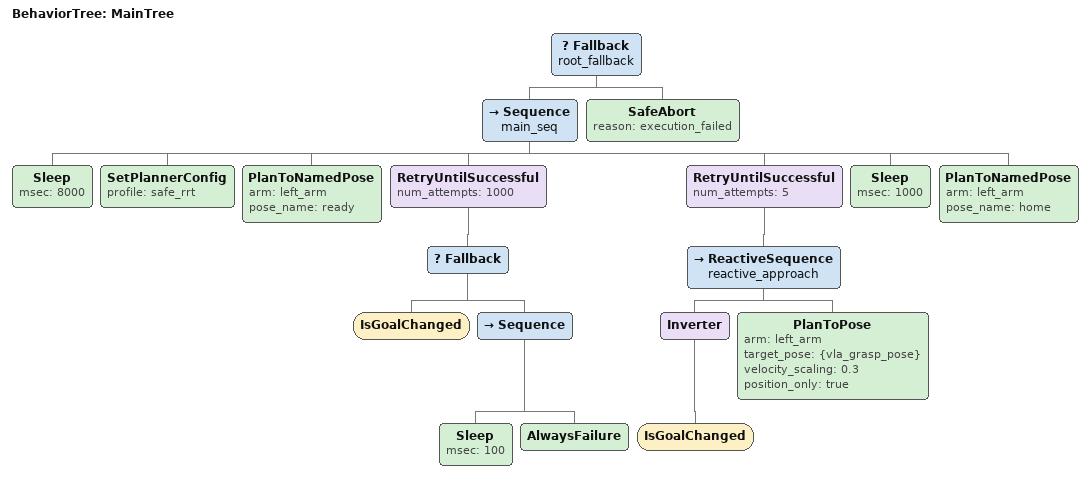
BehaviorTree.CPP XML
<?xml version="1.0" encoding="UTF-8"?>
<root BTCPP_format="4" main_tree_to_execute="MainTree">
  <BehaviorTree ID="MainTree">
    <Fallback name="root_fallback">
      <Sequence name="main_seq">
        <!-- Wait 8 seconds to ensure all controllers are spawned and active -->
        <Sleep msec="8000" />

        <!-- Start by moving to the ready pose -->
        <SetPlannerConfig profile="safe_rrt" />
        <PlanToNamedPose arm="left_arm" pose_name="ready" />

        <!-- Wait until the first target goal pose is published -->
        <RetryUntilSuccessful num_attempts="1000">
          <Fallback>
            <IsGoalChanged />
            <Sequence>
              <Sleep msec="100" />
              <AlwaysFailure />
            </Sequence>
          </Fallback>
        </RetryUntilSuccessful>

        <!-- Keep trying reactive approach until it succeeds -->
        <RetryUntilSuccessful num_attempts="5">
          <ReactiveSequence name="reactive_approach">
            <Inverter>
              <IsGoalChanged />
            </Inverter>
            <PlanToPose
              arm="left_arm"
              target_pose="{vla_grasp_pose}"
              velocity_scaling="0.3"
              position_only="true" />
          </ReactiveSequence>
        </RetryUntilSuccessful>

        <!-- Wait 1s and return home -->
        <Sleep msec="1000" />
        <PlanToNamedPose arm="left_arm" pose_name="home" />
      </Sequence>

      <SafeAbort reason="execution_failed" />
    </Fallback>
  </BehaviorTree>
</root>
